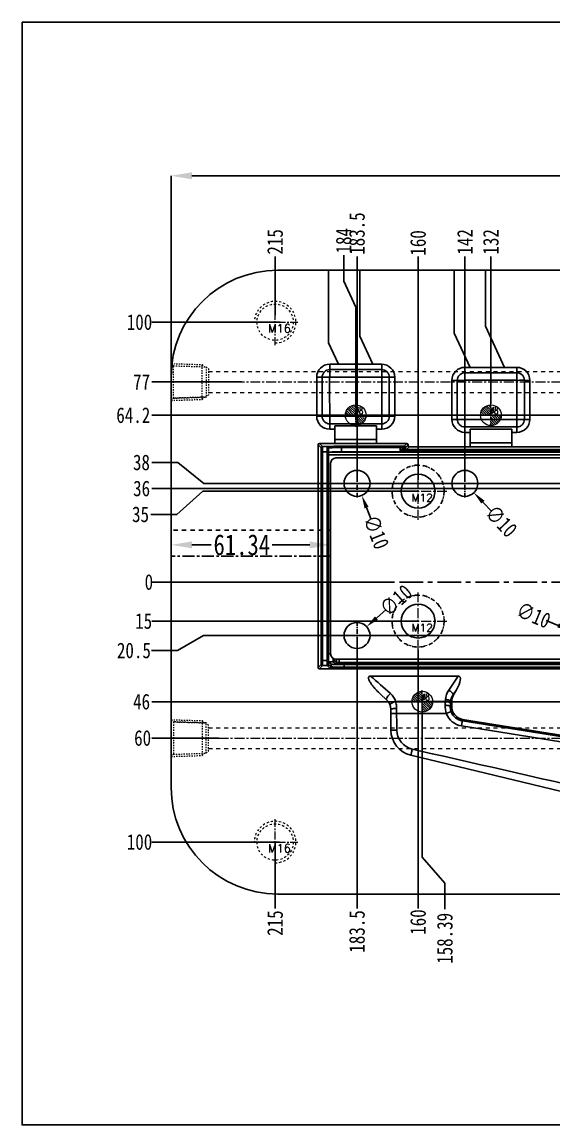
# Model space of a CAD drawing. Header units: millimetres. Extents: x 1803 to 4269, y -6912 to 1836.
# Drawn here: x 2506.8 to 2711.4, y -2415.5 to -1991.2 of the extents above; entities that cross this region are included whole.
import ezdxf
from ezdxf.enums import TextEntityAlignment as Align

# ---------------------------------------------------------------- set-up
doc = ezdxf.new("R2010")
doc.units = ezdxf.units.MM
doc.header["$LTSCALE"] = 16.335
doc.header["$PDMODE"] = 3
doc.header["$PDSIZE"] = 0.3125
doc.linetypes.add('CENTER', pattern=[0.6, 0.375, -0.075, 0.075, -0.075])
doc.linetypes.add('HIDDEN', pattern=[0.2, 0.1, -0.1])
doc.layers.get('0').update_dxf_attribs({"linetype": 'CONTINUOUS'})
doc.layers.get('Defpoints').update_dxf_attribs({"linetype": 'CONTINUOUS'})
doc.layers.add('CENTER', color=1, linetype='CENTER')
doc.layers.add('DEFAULT_2', color=8, linetype='HIDDEN')
for name, color, linetype, lineweight in [('cool', 153, 'HIDDEN', 9), ('epin', 13, 'CONTINUOUS', 9), ('screw', 33, 'CONTINUOUS', 13)]:
    doc.layers.add(name, color=color, linetype=linetype, lineweight=lineweight)
doc.styles.get("Standard").update_dxf_attribs({"font": 'txt', "width": 0.8})
doc.styles.add('TXT', font='txt.shx', dxfattribs={"bigfont": 'gbcbig.shx'})
doc.styles.add('TXT05', font='txt.shx', dxfattribs={"width": 0.5, "bigfont": 'gbcbig.shx'})
doc.dimstyles.new('11', dxfattribs={"dimtxt": 8, "dimasz": 8, "dimexe": 0, "dimexo": 0, "dimgap": 0, "dimtad": 0, "dimdsep": 46, "dimtxsty": 'Standard', "dimcen": 0, "dimclrd": 4, "dimclre": 4, "dimclrt": 6, "dimazin": 0, "dimtp": 0.01, "dimtm": 0.01, "dimtfac": 1, "dimtofl": 0, "dimtmove": 0, "dimatfit": 3, "dimfxl": 0, "dimtolj": 1, "dimarcsym": 0})

# ---------------------------------------------------------------- blocks, each defined once
blk = doc.blocks.new('*D209')
at = {"color": 4, "lineweight": -2}
for p, q in [((2564.12, -2176.91), (2564.12, -2192.35)), ((2625.46, -2186.69), (2625.46, -2192.35)), ((2572.12, -2192.35), (2579.57, -2192.35)), ((2617.46, -2192.35), (2603.04, -2192.35))]:
    blk.add_line(p, q, dxfattribs=at)
at = {"color": 4}
for points in [[(2572.12, -2191.02), (2572.12, -2193.69), (2564.12, -2192.35)], [(2617.46, -2191.02), (2617.46, -2193.69), (2625.46, -2192.35)]]:
    blk.add_solid(points, dxfattribs=at)
at = {"layer": 'Defpoints', "color": 0}
for p in [(2564.12, -2176.91), (2625.46, -2186.69), (2564.12, -2192.35)]:
    blk.add_point(p, dxfattribs=at)
at = {"color": 6, "insert": (2591.31, -2192.35), "char_height": 8, "attachment_point": 5}
blk.add_mtext('\\A1;61.34', dxfattribs=at)
blk = doc.blocks.new('screw_m12_i')
at = {"layer": 'screw', "color": 1, "linetype": 'CENTER', "ltscale": 0.621977}
for p, q in [((0, -11), (0, 11)), ((-11, 0), (11, 0))]:
    blk.add_line(p, q, dxfattribs=at)
at = {"layer": 'screw', "color": 8, "linetype": 'HIDDEN', "ltscale": 0.621977}
blk.add_circle((0, 0), 10, dxfattribs=at)
at = {"layer": 'screw', "color": 33}
blk.add_circle((0, 0), 6.5, dxfattribs=at)
at = {"layer": 'screw', "color": 6, "style": 'TXT'}
blk.add_text('M12', height=3, dxfattribs=at).set_placement((-2.6, -4))
blk = doc.blocks.new('screw_m16_g')
at = {"layer": 'screw', "color": 1, "linetype": 'CENTER', "ltscale": 0.497582}
for p, q in [((0, -8.8), (0, 8.8)), ((-8.8, 0), (8.8, 0))]:
    blk.add_line(p, q, dxfattribs=at)
at = {"layer": 'screw', "color": 33, "linetype": 'HIDDEN', "ltscale": 0.497582}
blk.add_circle((0, 0), 7, dxfattribs=at)
at = {"layer": 'screw', "color": 92, "linetype": 'HIDDEN', "ltscale": 0.497582}
blk.add_arc((0, 0), 8, 270, 180, dxfattribs=at)
at = {"layer": 'screw', "color": 6, "style": 'TXT'}
blk.add_text('M16', height=3.2, dxfattribs=at).set_placement((-2.72, -4))
blk = doc.blocks.new('cool_jt_f12')
at = {"layer": 'cool', "ltscale": 0.3}
for p, q in [((0, 7.0785), (0.856, 6.2225)), ((0, 7.0785), (12, 6.7035)), ((0.856, 6.2225), (0.856, -6.2225)), ((13.5, 5.827375), (0.856, 6.2225)), ((0.856, 6.2225), (13.5, 5.827375)), ((12, 6.7035), (12.856, 5.8475)), ((12, 6.7035), (12, -6.7035)), ((14.327375, 5), (13.5, 5.827375)), ((13.5, -5.827375), (13.5, 5.827375)), ((14.327375, -5), (14.327375, 5)), ((0.856, -6.2225), (0, -7.0785)), ((0, -7.0785), (12, -6.7035)), ((0.856, -6.2225), (13.5, -5.827375)), ((12, -6.7035), (12.856, -5.8475)), ((13.5, -5.827375), (14.327375, -5))]:
    blk.add_line(p, q, dxfattribs=at)
blk = doc.blocks.new('1')
at = {"layer": 'cool', "ltscale": 0.932966}
for p, q in [((2578.45, -905.66), (3059.79, -905.66)), ((2578.45, -913.66), (3059.79, -913.66))]:
    blk.add_line(p, q, dxfattribs=at)
at = {"layer": 'cool', "color": 1, "linetype": 'CENTER', "ltscale": 0.621977}
blk.add_line((2564.12, -909.66), (3074.12, -909.66), dxfattribs=at)
at = {"layer": 'cool', "ltscale": 0.932966}
blk.add_blockref('cool_jt_f12', (2564.12, -909.66), dxfattribs=at)
at = {"layer": 'cool', "ltscale": 0.932966, "rotation": 180}
blk.add_blockref('cool_jt_f12', (3074.12, -909.66), dxfattribs=at)
blk = doc.blocks.new('*D214')
at = {"color": 4, "lineweight": -2}
for p, q in [((2564.12, -2139.11), (2564.12, -2050.35)), ((2572.12, -2050.35), (2796.25, -2050.35)), ((3066.12, -2050.35), (2810.12, -2050.35)), ((3074.12, -2139.11), (3074.12, -2050.35))]:
    blk.add_line(p, q, dxfattribs=at)
at = {"color": 4}
for points in [[(2572.12, -2049.02), (2572.12, -2051.69), (2564.12, -2050.35)], [(3066.12, -2049.02), (3066.12, -2051.69), (3074.12, -2050.35)]]:
    blk.add_solid(points, dxfattribs=at)
at = {"layer": 'Defpoints', "color": 0}
for p in [(3074.12, -2050.35), (2564.12, -2139.11), (3074.12, -2139.11)]:
    blk.add_point(p, dxfattribs=at)
at = {"color": 6, "insert": (2803.18, -2050.35), "char_height": 8, "attachment_point": 5}
blk.add_mtext('\\A1;510', dxfattribs=at)
blk = doc.blocks.new('epin_ejp_8')
at = {"layer": 'epin'}
h = blk.add_hatch(dxfattribs=at)
h.set_pattern_fill('_ANSI31', color=123, scale=0.2, angle=90, style=0)
h.set_pattern_definition([(135, (-2636.1445, 786.8366), (-0.4490128, -0.4490128), [])])
h.paths.add_polyline_path([(0, 4, 0.414214), (-4, 0), (0, 0)])
h.paths.add_polyline_path([(4, 0), (0, 0), (0, -4, 0.414214)])
at = {"layer": 'epin', "color": 1, "linetype": 'CENTER', "ltscale": 0.248791}
for p, q in [((0, -4.4), (0, 4.4)), ((-4.4, 0), (4.4, 0))]:
    blk.add_line(p, q, dxfattribs=at)
at = {"layer": 'epin'}
blk.add_circle((0, 0), 4, dxfattribs=at)
at = {"layer": 'epin', "color": 6, "style": 'TXT05', "width": 0.5}
blk.add_text('%%c8', height=2.8, dxfattribs=at).set_placement((1.33, 1.8), align=Align.MIDDLE)
blk = doc.blocks.new('*D224')
at = {"color": 4, "lineweight": -2}
blk.add_line((2708.35, -2221.43), (2712.96, -2223.35), dxfattribs=at)
at = {"color": 4}
blk.add_solid([(2713.28, -2222.58), (2712.64, -2224.12), (2717.58, -2225.27)], dxfattribs=at)
at = {"layer": 'Defpoints', "color": 0}
for p in [(2717.58, -2225.27), (2726.81, -2229.11)]:
    blk.add_point(p, dxfattribs=at)
at = {"color": 6, "insert": (2703.55, -2219.43), "char_height": 6, "attachment_point": 5, "rotation": 337.4277}
blk.add_mtext('\\A1;∅10', dxfattribs=at)
blk = doc.blocks.new('*D225')
at = {"color": 4, "lineweight": -2}
blk.add_line((2646.79, -2217.18), (2643.07, -2220.51), dxfattribs=at)
at = {"color": 4}
blk.add_solid([(2642.51, -2219.89), (2643.62, -2221.13), (2639.34, -2223.85)], dxfattribs=at)
at = {"layer": 'Defpoints', "color": 0}
for p in [(2639.34, -2223.85), (2631.9, -2230.52)]:
    blk.add_point(p, dxfattribs=at)
at = {"color": 6, "insert": (2650.66, -2213.71), "char_height": 6, "attachment_point": 5, "rotation": 41.8602}
blk.add_mtext('\\A1;∅10', dxfattribs=at)
blk = doc.blocks.new('*D226')
at = {"color": 4, "lineweight": -2}
blk.add_line((2641.12, -2182.64), (2639.29, -2177.99), dxfattribs=at)
at = {"color": 4}
blk.add_solid([(2640.06, -2177.68), (2638.51, -2178.3), (2637.45, -2173.34)], dxfattribs=at)
at = {"layer": 'Defpoints', "color": 0}
for p in [(2633.79, -2164.04), (2637.45, -2173.34)]:
    blk.add_point(p, dxfattribs=at)
at = {"color": 6, "insert": (2643.03, -2187.48), "char_height": 6, "attachment_point": 5, "rotation": 291.5128}
blk.add_mtext('\\A1;∅10', dxfattribs=at)
blk = doc.blocks.new('*D227')
at = {"color": 4, "lineweight": -2}
blk.add_line((2687.51, -2179.51), (2684.04, -2175.9), dxfattribs=at)
at = {"color": 4}
blk.add_solid([(2684.65, -2175.32), (2683.44, -2176.48), (2680.58, -2172.29)], dxfattribs=at)
at = {"layer": 'Defpoints', "color": 0}
for p in [(2673.66, -2165.08), (2680.58, -2172.29)]:
    blk.add_point(p, dxfattribs=at)
at = {"color": 6, "insert": (2691.11, -2183.26), "char_height": 6, "attachment_point": 5, "rotation": 313.8296}
blk.add_mtext('\\A1;∅10', dxfattribs=at)
blk = doc.blocks.new('*D268')
at = {"color": 4, "lineweight": -2}
blk.add_line((2767.3, -2252.69), (2556.76, -2252.69), dxfattribs=at)
at = {"layer": 'Defpoints', "color": 0}
for p in [(2819.12, -2206.69), (2556.76, -2252.69), (2767.3, -2252.69)]:
    blk.add_point(p, dxfattribs=at)
at = {"color": 6, "insert": (2552.76, -2252.69), "char_height": 6, "attachment_point": 5}
blk.add_mtext('\\A1;46', dxfattribs=at)
blk = doc.blocks.new('*D269')
at = {"color": 4, "lineweight": -2}
blk.add_line((2582.41, -2266.69), (2556.76, -2266.69), dxfattribs=at)
at = {"layer": 'Defpoints', "color": 0}
for p in [(2819.12, -2206.69), (2556.76, -2266.69), (2582.41, -2266.69)]:
    blk.add_point(p, dxfattribs=at)
at = {"color": 6, "insert": (2553.16, -2266.69), "char_height": 6, "attachment_point": 5}
blk.add_mtext('\\A1;60', dxfattribs=at)
blk = doc.blocks.new('*D270')
at = {"color": 4, "lineweight": -2}
blk.add_line((2605.81, -2306.69), (2556.76, -2306.69), dxfattribs=at)
at = {"layer": 'Defpoints', "color": 0}
for p in [(2819.12, -2206.69), (2556.76, -2306.69), (2605.81, -2306.69)]:
    blk.add_point(p, dxfattribs=at)
at = {"color": 6, "insert": (2551.96, -2306.69), "char_height": 6, "attachment_point": 5}
blk.add_mtext('\\A1;100', dxfattribs=at)
blk = doc.blocks.new('*D271')
at = {"color": 4, "lineweight": -2}
for p, q in [((2576.6, -2227.19), (2566.6, -2233.01)), ((2798.2, -2227.19), (2576.6, -2227.19)), ((2566.6, -2233.01), (2556.6, -2233.01))]:
    blk.add_line(p, q, dxfattribs=at)
at = {"layer": 'Defpoints', "color": 0}
for p in [(2819.12, -2206.69), (2798.2, -2227.19), (2556.6, -2233.01)]:
    blk.add_point(p, dxfattribs=at)
at = {"color": 6, "insert": (2549.8, -2233.01), "char_height": 6, "attachment_point": 5}
blk.add_mtext('\\A1;20.5', dxfattribs=at)
blk = doc.blocks.new('*D272')
at = {"color": 4, "lineweight": -2}
blk.add_line((2659.12, -2221.69), (2556.76, -2221.69), dxfattribs=at)
at = {"layer": 'Defpoints', "color": 0}
for p in [(2819.12, -2206.69), (2556.76, -2221.69), (2659.12, -2221.69)]:
    blk.add_point(p, dxfattribs=at)
at = {"color": 6, "insert": (2553.56, -2221.69), "char_height": 6, "attachment_point": 5}
blk.add_mtext('\\A1;15', dxfattribs=at)
blk = doc.blocks.new('*D273')
at = {"color": 4, "lineweight": -2}
blk.add_line((2648.55, -2206.69), (2556.76, -2206.69), dxfattribs=at)
at = {"layer": 'Defpoints', "color": 0}
for p in [(2556.76, -2206.69), (2648.55, -2206.69), (2819.12, -2206.69)]:
    blk.add_point(p, dxfattribs=at)
at = {"color": 6, "insert": (2555.56, -2206.69), "char_height": 6, "attachment_point": 5}
blk.add_mtext('\\A1;0', dxfattribs=at)
blk = doc.blocks.new('*D274')
at = {"color": 4, "lineweight": -2}
blk.add_line((2774.12, -2170.69), (2556.76, -2170.69), dxfattribs=at)
at = {"layer": 'Defpoints', "color": 0}
for p in [(2556.76, -2170.69), (2774.12, -2170.69), (2819.12, -2206.69)]:
    blk.add_point(p, dxfattribs=at)
at = {"color": 6, "insert": (2552.76, -2170.69), "char_height": 6, "attachment_point": 5}
blk.add_mtext('\\A1;36', dxfattribs=at)
blk = doc.blocks.new('*D275')
at = {"color": 4, "lineweight": -2}
for p, q in [((2576.35, -2171.69), (2566.35, -2180.64)), ((2659.12, -2171.69), (2576.35, -2171.69)), ((2566.35, -2180.64), (2556.35, -2180.64))]:
    blk.add_line(p, q, dxfattribs=at)
at = {"layer": 'Defpoints', "color": 0}
for p in [(2659.12, -2171.69), (2556.35, -2180.64), (2819.12, -2206.69)]:
    blk.add_point(p, dxfattribs=at)
at = {"color": 6, "insert": (2552.35, -2180.64), "char_height": 6, "attachment_point": 5}
blk.add_mtext('\\A1;35', dxfattribs=at)
blk = doc.blocks.new('*D276')
at = {"color": 4, "lineweight": -2}
blk.add_line((2785.12, -2142.49), (2556.76, -2142.49), dxfattribs=at)
at = {"layer": 'Defpoints', "color": 0}
for p in [(2556.76, -2142.49), (2785.12, -2142.49), (2819.12, -2206.69)]:
    blk.add_point(p, dxfattribs=at)
at = {"color": 6, "insert": (2549.56, -2142.49), "char_height": 6, "attachment_point": 5}
blk.add_mtext('\\A1;64.2', dxfattribs=at)
blk = doc.blocks.new('*D277')
at = {"color": 4, "lineweight": -2}
blk.add_line((2606, -2106.69), (2556.76, -2106.69), dxfattribs=at)
at = {"layer": 'Defpoints', "color": 0}
for p in [(2556.76, -2106.69), (2606, -2106.69), (2819.12, -2206.69)]:
    blk.add_point(p, dxfattribs=at)
at = {"color": 6, "insert": (2551.96, -2106.69), "char_height": 6, "attachment_point": 5}
blk.add_mtext('\\A1;100', dxfattribs=at)
blk = doc.blocks.new('*D278')
at = {"color": 4, "lineweight": -2}
blk.add_line((2591.16, -2129.69), (2556.76, -2129.69), dxfattribs=at)
at = {"layer": 'Defpoints', "color": 0}
for p in [(2556.76, -2129.69), (2591.16, -2129.69), (2819.12, -2206.69)]:
    blk.add_point(p, dxfattribs=at)
at = {"color": 6, "insert": (2552.76, -2129.69), "char_height": 6, "attachment_point": 5}
blk.add_mtext('\\A1;77', dxfattribs=at)
blk = doc.blocks.new('*D279')
at = {"color": 4, "lineweight": -2}
blk.add_line((2604.12, -2306.69), (2604.12, -2332.27), dxfattribs=at)
at = {"layer": 'Defpoints', "color": 0}
for p in [(2819.12, -2206.69), (2604.12, -2306.69), (2604.12, -2332.27)]:
    blk.add_point(p, dxfattribs=at)
at = {"color": 6, "insert": (2604.12, -2337.87), "char_height": 6, "attachment_point": 5, "rotation": 90}
blk.add_mtext('\\A1;215', dxfattribs=at)
blk = doc.blocks.new('*D280')
at = {"color": 4, "lineweight": -2}
blk.add_line((2635.62, -2229.18), (2635.62, -2332.27), dxfattribs=at)
at = {"layer": 'Defpoints', "color": 0}
for p in [(2819.12, -2206.69), (2635.62, -2229.18), (2635.62, -2332.27)]:
    blk.add_point(p, dxfattribs=at)
at = {"color": 6, "insert": (2635.62, -2341.07), "char_height": 6, "attachment_point": 5, "rotation": 90}
blk.add_mtext('\\A1;183.5', dxfattribs=at)
blk = doc.blocks.new('*D281')
at = {"color": 4, "lineweight": -2}
blk.add_line((2659.12, -2232.69), (2659.12, -2332.27), dxfattribs=at)
at = {"layer": 'Defpoints', "color": 0}
for p in [(2819.12, -2206.69), (2659.12, -2232.69), (2659.12, -2332.27)]:
    blk.add_point(p, dxfattribs=at)
at = {"color": 6, "insert": (2659.12, -2337.47), "char_height": 6, "attachment_point": 5, "rotation": 90}
blk.add_mtext('\\A1;160', dxfattribs=at)
blk = doc.blocks.new('*D282')
at = {"color": 4, "lineweight": -2}
for p, q in [((2660.73, -2254.64), (2660.73, -2312.53)), ((2660.73, -2312.53), (2669.42, -2322.53)), ((2669.42, -2322.53), (2669.42, -2332.53))]:
    blk.add_line(p, q, dxfattribs=at)
at = {"layer": 'Defpoints', "color": 0}
for p in [(2819.12, -2206.69), (2660.73, -2254.64), (2669.42, -2332.53)]:
    blk.add_point(p, dxfattribs=at)
at = {"color": 6, "insert": (2669.42, -2343.73), "char_height": 6, "attachment_point": 5, "rotation": 90}
blk.add_mtext('\\A1;158.39', dxfattribs=at)
blk = doc.blocks.new('*D287')
at = {"color": 4, "lineweight": -2}
blk.add_line((2604.12, -2104.04), (2604.12, -2081.38), dxfattribs=at)
at = {"layer": 'Defpoints', "color": 0}
for p in [(2604.12, -2081.38), (2604.12, -2104.04), (2819.12, -2206.69)]:
    blk.add_point(p, dxfattribs=at)
at = {"color": 6, "insert": (2604.12, -2075.78), "char_height": 6, "attachment_point": 5, "rotation": 90}
blk.add_mtext('\\A1;215', dxfattribs=at)
blk = doc.blocks.new('*D288')
at = {"color": 4, "lineweight": -2}
blk.add_line((2635.62, -2166.53), (2635.62, -2081.38), dxfattribs=at)
at = {"layer": 'Defpoints', "color": 0}
for p in [(2635.62, -2081.38), (2635.62, -2166.53), (2819.12, -2206.69)]:
    blk.add_point(p, dxfattribs=at)
at = {"color": 6, "insert": (2635.62, -2072.58), "char_height": 6, "attachment_point": 5, "rotation": 90}
blk.add_mtext('\\A1;183.5', dxfattribs=at)
blk = doc.blocks.new('*D289')
at = {"color": 4, "lineweight": -2}
blk.add_line((2659.12, -2167.39), (2659.12, -2081.38), dxfattribs=at)
at = {"layer": 'Defpoints', "color": 0}
for p in [(2659.12, -2081.38), (2659.12, -2167.39), (2819.12, -2206.69)]:
    blk.add_point(p, dxfattribs=at)
at = {"color": 6, "insert": (2659.12, -2076.18), "char_height": 6, "attachment_point": 5, "rotation": 90}
blk.add_mtext('\\A1;160', dxfattribs=at)
blk = doc.blocks.new('*D290')
at = {"color": 4, "lineweight": -2}
blk.add_line((2677.12, -2167.15), (2677.12, -2081.38), dxfattribs=at)
at = {"layer": 'Defpoints', "color": 0}
for p in [(2677.12, -2081.38), (2677.12, -2167.15), (2819.12, -2206.69)]:
    blk.add_point(p, dxfattribs=at)
at = {"color": 6, "insert": (2677.12, -2075.78), "char_height": 6, "attachment_point": 5, "rotation": 90}
blk.add_mtext('\\A1;142', dxfattribs=at)
blk = doc.blocks.new('*D291')
at = {"color": 4, "lineweight": -2}
blk.add_line((2687.12, -2138.09), (2687.12, -2081.38), dxfattribs=at)
at = {"layer": 'Defpoints', "color": 0}
for p in [(2687.12, -2081.38), (2687.12, -2138.09), (2819.12, -2206.69)]:
    blk.add_point(p, dxfattribs=at)
at = {"color": 6, "insert": (2687.12, -2075.78), "char_height": 6, "attachment_point": 5, "rotation": 90}
blk.add_mtext('\\A1;132', dxfattribs=at)
blk = doc.blocks.new('*D296')
at = {"color": 4, "lineweight": -2}
for p, q in [((2566.7, -2160.66), (2556.7, -2160.66)), ((2576.7, -2168.69), (2566.7, -2160.66)), ((2721.23, -2168.69), (2576.7, -2168.69))]:
    blk.add_line(p, q, dxfattribs=at)
at = {"layer": 'Defpoints', "color": 0}
for p in [(2556.7, -2160.66), (2721.23, -2168.69), (2819.12, -2206.69)]:
    blk.add_point(p, dxfattribs=at)
at = {"color": 6, "insert": (2552.7, -2160.66), "char_height": 6, "attachment_point": 5}
blk.add_mtext('\\A1;38', dxfattribs=at)
blk = doc.blocks.new('*D297')
at = {"color": 4, "lineweight": -2}
for p, q in [((2630.52, -2090.94), (2630.52, -2080.94)), ((2635.12, -2100.94), (2630.52, -2090.94)), ((2635.12, -2138.09), (2635.12, -2100.94))]:
    blk.add_line(p, q, dxfattribs=at)
at = {"layer": 'Defpoints', "color": 0}
for p in [(2630.52, -2080.94), (2635.12, -2138.09), (2819.12, -2206.69)]:
    blk.add_point(p, dxfattribs=at)
at = {"color": 6, "insert": (2630.52, -2075.34), "char_height": 6, "attachment_point": 5, "rotation": 90}
blk.add_mtext('\\A1;184', dxfattribs=at)

msp = doc.modelspace()

# ---------------------------------------------------------------- linework, layer by layer
at = {"color": 7, "linetype": 'Continuous'}
for p, q in [((2605.12, -2086.687), (3033.12, -2086.687)), ((2624.67, -2086.687), (2624.67, -2114.612)), ((2636.67, -2086.687), (2636.67, -2112)), ((2673.05, -2086.687), (2673.05, -2110.849)), ((2685.05, -2086.687), (2685.05, -2108.237)), ((2692.297, -2124.095), (2685.05, -2108.237)), ((2641.649, -2122.895), (2636.67, -2112)), ((2673.05, -2110.849), (2679.089, -2124.065)), ((2624.67, -2114.612), (2628.441, -2122.865)), ((2625.12, -2122.865), (2625.12, -2124.948)), ((2645.12, -2122.865), (2625.12, -2122.865)), ((2625.12, -2124.948), (2645.12, -2124.948)), ((2645.12, -2122.865), (2645.138, -2142.883)), ((2677.12, -2124.065), (2677.12, -2126.148)), ((2697.12, -2124.065), (2677.12, -2124.065)), ((2697.12, -2124.065), (2697.138, -2144.083)), ((2564.12, -2127.687), (2564.12, -2285.687)), ((2620.12, -2142.865), (2620.12, -2127.865)), ((2620.12, -2127.865), (2622.203, -2127.865)), ((2622.203, -2142.865), (2622.203, -2127.865)), ((2625.12, -2147.865), (2625.101, -2127.846)), ((2625.101, -2127.846), (2645.138, -2127.846)), ((2648.036, -2127.865), (2648.036, -2142.865)), ((2650.12, -2127.865), (2648.036, -2127.865)), ((2650.12, -2127.865), (2650.12, -2142.865)), ((2672.12, -2144.065), (2672.12, -2129.065)), ((2672.12, -2129.065), (2674.203, -2129.065)), ((2674.203, -2144.065), (2674.203, -2129.065)), ((2677.12, -2149.065), (2677.101, -2129.046)), ((2677.101, -2129.046), (2697.138, -2129.046)), ((2677.12, -2126.148), (2697.12, -2126.148)), ((2700.036, -2129.065), (2700.036, -2144.065)), ((2702.12, -2129.065), (2700.036, -2129.065)), ((2702.12, -2129.065), (2702.12, -2144.065)), ((2620.12, -2142.865), (2622.203, -2142.865)), ((2650.12, -2142.865), (2625.101, -2142.883)), ((2645.12, -2145.781), (2625.12, -2145.781)), ((2627.12, -2153.365), (2627.12, -2146.59)), ((2627.12, -2146.59), (2643.12, -2146.59)), ((2643.12, -2153.365), (2643.12, -2146.59)), ((2645.12, -2147.865), (2645.12, -2145.781)), ((2672.12, -2144.065), (2674.203, -2144.065)), ((2702.12, -2144.065), (2677.101, -2144.083)), ((2697.12, -2146.981), (2677.12, -2146.981)), ((2697.12, -2149.065), (2697.12, -2146.981)), ((2627.12, -2147.865), (2625.12, -2147.865)), ((2645.12, -2147.865), (2643.12, -2147.865)), ((2679.12, -2149.065), (2677.12, -2149.065)), ((2679.12, -2154.584), (2679.12, -2147.79)), ((2679.12, -2147.79), (2695.12, -2147.79)), ((2695.12, -2154.584), (2695.12, -2147.79)), ((2697.12, -2149.065), (2695.12, -2149.065)), ((2620.642, -2239.506), (2620.642, -2153.867)), ((2621.827, -2155.052), (2620.642, -2153.867)), ((2621.145, -2153.365), (2622.329, -2154.549)), ((2654.738, -2153.365), (2621.145, -2153.365)), ((2624.157, -2154.549), (2622.329, -2154.549)), ((2624.185, -2154.521), (2624.157, -2154.549)), ((2624.687, -2155.023), (2624.687, -2156.68)), ((2627.12, -2151.865), (2643.12, -2151.865)), ((2652.195, -2154.426), (2629.711, -2154.426)), ((2629.712, -2156.594), (2629.712, -2154.426)), ((2629.712, -2154.928), (2652.195, -2154.928)), ((2652.195, -2154.426), (2652.195, -2156.148)), ((2653.702, -2154.4), (2654.738, -2153.365)), ((2655.24, -2153.867), (2654.205, -2154.903)), ((2654.205, -2155.117), (2655.24, -2154.081)), ((2654.205, -2155.117), (2654.205, -2154.903)), ((2655.743, -2154.584), (2654.707, -2155.619)), ((2655.24, -2154.081), (2655.24, -2153.867)), ((2655.743, -2154.584), (2722.147, -2154.584)), ((2679.12, -2153.065), (2695.12, -2153.065)), ((2621.853, -2156.559), (2621.853, -2236.814)), ((2621.853, -2156.559), (2624.633, -2156.559)), ((2622.355, -2236.814), (2622.355, -2156.559)), ((2624.131, -2156.559), (2624.131, -2236.814)), ((2624.642, -2157.713), (2624.642, -2234.337)), ((2624.642, -2157.713), (2884.435, -2157.713)), ((2884.403, -2156.708), (2624.673, -2156.708)), ((2627.464, -2158.923), (2881.11, -2158.923)), ((2879.365, -2156.594), (2629.711, -2156.594)), ((2652.195, -2156.148), (2725.695, -2156.148)), ((2723.698, -2155.645), (2654.192, -2155.645)), ((2625.464, -2234.337), (2625.464, -2160.923)), ((2625.464, -2234.337), (2624.642, -2234.337)), ((2620.642, -2239.506), (2621.827, -2238.322)), ((2622.329, -2238.824), (2621.145, -2240.009)), ((3014.582, -2240.009), (2621.145, -2240.009)), ((2624.633, -2236.814), (2621.853, -2236.814)), ((2622.329, -2238.824), (2624.157, -2238.824)), ((2625.115, -2239.782), (2624.157, -2238.824)), ((2624.659, -2238.322), (2625.617, -2239.28)), ((2625.617, -2238.275), (2624.694, -2237.351)), ((2624.694, -2237.351), (2626.507, -2237.351)), ((2625.617, -2238.275), (2625.617, -2239.28)), ((2626.475, -2236.353), (2626.474, -2236.287)), ((2627.289, -2238.133), (2626.507, -2237.351)), ((2627.01, -2236.849), (2627.642, -2237.481)), ((2881.11, -2236.326), (2627.464, -2236.326)), ((2627.791, -2236.326), (2627.791, -2237.631)), ((2628.796, -2238.159), (2628.796, -2236.326)), ((2764.725, -2237.656), (2628.796, -2237.656)), ((2628.796, -2238.159), (2764.725, -2238.159)), ((2630.641, -2239.877), (2630.641, -2238.361)), ((2878.435, -2238.361), (2630.641, -2238.361)), ((2878.435, -2239.375), (2630.641, -2239.375)), ((2630.641, -2239.877), (2878.436, -2239.877)), ((2640.838, -2242.809), (2674.558, -2242.809)), ((2670.911, -2248.249), (2674.558, -2242.809)), ((2672.611, -2250.014), (2673.846, -2248.17)), ((2672.727, -2250.082), (2673.846, -2248.17)), ((2644.711, -2249.846), (2647.004, -2251.93)), ((2669.618, -2252.593), (2650.464, -2252.593)), ((2669.618, -2252.593), (2669.674, -2251.838)), ((2671.588, -2253.363), (2671.644, -2252.607)), ((2672.043, -2252.607), (2671.644, -2252.607)), ((2672.043, -2254.557), (2672.043, -2252.607)), ((2672.727, -2250.082), (2672.611, -2250.014)), ((2648.642, -2255.631), (2648.642, -2263.585)), ((2669.963, -2257.209), (2650.854, -2257.209)), ((2671.808, -2256.518), (2669.963, -2257.209)), ((2672.043, -2254.557), (2671.516, -2254.557)), ((2676.251, -2259.494), (2675.846, -2262.021)), ((2756.43, -2272.949), (2676.158, -2260.076)), ((2756.523, -2272.366), (2676.251, -2259.494)), ((2756.118, -2274.893), (2675.846, -2262.021)), ((2656.308, -2273.309), (2778.789, -2302.716)), ((2605.12, -2326.687), (2780.885, -2326.687))]:
    msp.add_line(p, q, dxfattribs=at)
at = {"color": 1, "linetype": 'CENTER', "ltscale": 0.310989}
for p, q in [((2635.62, -2174.187), (2635.62, -2163.187)), ((2677.12, -2174.187), (2677.12, -2163.187)), ((2630.12, -2168.687), (2641.12, -2168.687)), ((2671.62, -2168.687), (2682.62, -2168.687)), ((2635.62, -2232.687), (2635.62, -2221.687)), ((2630.12, -2227.187), (2641.12, -2227.187))]:
    msp.add_line(p, q, dxfattribs=at)
msp.add_lwpolyline([(2506.779, -1991.213), (3353.927, -1991.213), (3353.927, -2415.524), (2506.779, -2415.524)], close=True)
for centre in [(2635.62, -2168.687), (2677.12, -2168.687), (2635.62, -2227.187)]:
    msp.add_circle(centre, 5)
at = {"color": 7, "linetype": 'Continuous'}
for centre in [(2659.12, -2171.687), (2659.12, -2221.687)]:
    msp.add_circle(centre, 6.5, dxfattribs=at)
for centre, radius, start, end in [((2605.12, -2127.687), 41, 90, 180), ((2625.12, -2127.865), 5, 90, 180), ((2645.12, -2127.865), 5, 0, 90), ((2677.12, -2129.065), 5, 90, 180), ((2697.12, -2129.065), 5, 0, 90), ((2625.12, -2142.865), 5, 180, 270), ((2645.12, -2142.865), 5, 270, 0), ((2677.12, -2144.065), 5, 180, 270), ((2697.12, -2144.065), 5, 270, 0), ((2622.329, -2155.052), 0.502, 90.00092, 179.99908), ((2624.157, -2155.052), 0.502, 0.00092, 89.99908), ((2629.708, -2462.017), 307.591, 89.99932, 90.31401), ((2653.702, -2154.903), 0.502, 0.00092, 89.99908), ((2654.707, -2155.117), 0.503, 180.02106, 269.97894), ((2627.464, -2160.923), 2, 90, 180), ((2788.542, -2234.349), 163.9, 179.99562, 180.31875), ((2627.464, -2234.326), 2, 180.30469, 270), ((2729.117, -2235.024), 102.651, 180.57969, 180.70476), ((2622.329, -2238.322), 0.502, 180.00092, 269.99908), ((2625.115, -2239.28), 0.503, 270.02106, 359.97894), ((2627.289, -2237.63), 0.503, 270.02105, 359.97894), ((2628.791, -2202.166), 35.49, 269.39409, 270.00771), ((2677.075, -2252.381), 7.421, 146.16801, 175.80505), ((2643.642, -2255.631), 5, 0, 47.74601), ((2643.681, -2254.854), 7.149, 18.43009, 48.22722), ((2739.434, -2256.844), 69.945, 176.516, 177.69137), ((2677.064, -2253.151), 5.448, 144.83695, 174.27528), ((2677.043, -2252.607), 5, 149.66115, 180), ((2678.942, -2254.413), 9.403, 177.64395, 197.29659), ((2677.043, -2254.557), 7.56, 200.53631, 260.88987), ((2720.109, -2256.908), 48.65, 175.82122, 177.23023), ((2677.043, -2254.557), 5.59, 200.53631, 260.88987), ((2677.043, -2254.557), 5, 180, 260.88987), ((2658.642, -2263.585), 10, 180, 256.4992), ((2658.567, -2263.503), 7.645, 180.61228, 257.19232), ((-4163.95, -32351.545), 30844.21, 76.9901292, 77.2241277), ((2605.12, -2285.687), 41, 180, 270)]:
    msp.add_arc(centre, radius, start, end, dxfattribs=at)
for centre, major_axis, ratio, start_param, end_param in [((2621.145, -2153.867), (0.355, -0.355), 0.9996955, 2.3563468, 3.9268385), ((2654.738, -2153.867), (0.355, 0.355), 0.9996955, -0.7852459, 0.7852459), ((2655.743, -2154.081), (0.355, 0.355), 0.9996955, -3.9268385, -2.3563468), ((2621.145, -2239.506), (-0.355, -0.355), 0.9996955, -0.7852459, 0.7852459), ((2671.588, -2248.009), (3.405, 5.079), 0.3270581, -1.3859923, 0.2158411)]:
    msp.add_ellipse(centre, major_axis=major_axis, ratio=ratio, start_param=start_param, end_param=end_param, dxfattribs=at)
for points, knots in [([(2622.203, -2127.865), (2622.204, -2127.485), (2622.355, -2126.719), (2623.004, -2125.749), (2623.974, -2125.102), (2624.74, -2124.947), (2625.12, -2124.948)], [0, 0, 0, 0, 0.2499973, 0.4999993, 0.7500013, 1, 1, 1, 1]), ([(2625.12, -2127.846), (2625.12, -2127.525), (2625.093, -2126.916), (2625.109, -2126.085), (2625.09, -2125.44), (2625.119, -2125.083), (2625.12, -2124.948)], [0, 0, 0, 0, 0.3327395, 0.6301767, 0.8607209, 1, 1, 1, 1]), ([(2645.12, -2124.948), (2645.499, -2124.949), (2646.265, -2125.1), (2647.235, -2125.75), (2647.882, -2126.719), (2648.037, -2127.485), (2648.036, -2127.865)], [0, 0, 0, 0, 0.2499973, 0.4999993, 0.7500013, 1, 1, 1, 1]), ([(2625.101, -2127.865), (2624.78, -2127.865), (2624.171, -2127.877), (2623.339, -2127.869), (2622.695, -2127.879), (2622.338, -2127.865), (2622.203, -2127.865)], [0, 0, 0, 0, 0.3327772, 0.6302347, 0.8607926, 1, 1, 1, 1]), ([(2645.138, -2127.865), (2645.46, -2127.865), (2646.068, -2127.838), (2646.9, -2127.854), (2647.545, -2127.835), (2647.901, -2127.864), (2648.036, -2127.865)], [0, 0, 0, 0, 0.3327395, 0.6301767, 0.8607209, 1, 1, 1, 1]), ([(2674.203, -2129.065), (2674.204, -2128.685), (2674.355, -2127.919), (2675.004, -2126.949), (2675.974, -2126.302), (2676.74, -2126.147), (2677.12, -2126.148)], [0, 0, 0, 0, 0.2499973, 0.4999993, 0.7500013, 1, 1, 1, 1]), ([(2677.101, -2129.065), (2676.78, -2129.065), (2676.171, -2129.077), (2675.339, -2129.069), (2674.695, -2129.079), (2674.338, -2129.065), (2674.203, -2129.065)], [0, 0, 0, 0, 0.3327772, 0.6302347, 0.8607926, 1, 1, 1, 1]), ([(2677.12, -2129.046), (2677.12, -2128.725), (2677.093, -2128.116), (2677.109, -2127.285), (2677.09, -2126.64), (2677.119, -2126.283), (2677.12, -2126.148)], [0, 0, 0, 0, 0.3327395, 0.6301767, 0.8607209, 1, 1, 1, 1]), ([(2697.12, -2126.148), (2697.499, -2126.149), (2698.265, -2126.3), (2699.235, -2126.95), (2699.882, -2127.919), (2700.037, -2128.685), (2700.036, -2129.065)], [0, 0, 0, 0, 0.2499973, 0.4999993, 0.7500013, 1, 1, 1, 1]), ([(2697.138, -2129.065), (2697.46, -2129.065), (2698.068, -2129.038), (2698.9, -2129.054), (2699.545, -2129.035), (2699.901, -2129.064), (2700.036, -2129.065)], [0, 0, 0, 0, 0.3327395, 0.6301767, 0.8607209, 1, 1, 1, 1]), ([(2625.12, -2145.781), (2624.74, -2145.78), (2623.974, -2145.629), (2623.004, -2144.98), (2622.357, -2144.01), (2622.202, -2143.244), (2622.203, -2142.865)], [0, 0, 0, 0, 0.2499973, 0.4999993, 0.7500013, 1, 1, 1, 1]), ([(2625.101, -2142.865), (2624.78, -2142.865), (2624.171, -2142.891), (2623.339, -2142.875), (2622.694, -2142.894), (2622.338, -2142.865), (2622.203, -2142.865)], [0, 0, 0, 0, 0.3327395, 0.6301767, 0.8607209, 1, 1, 1, 1]), ([(2648.036, -2142.865), (2648.035, -2143.244), (2647.884, -2144.01), (2647.235, -2144.98), (2646.265, -2145.627), (2645.499, -2145.782), (2645.12, -2145.781)], [0, 0, 0, 0, 0.2499973, 0.4999993, 0.7500013, 1, 1, 1, 1]), ([(2645.12, -2142.883), (2645.12, -2143.205), (2645.146, -2143.813), (2645.13, -2144.645), (2645.149, -2145.29), (2645.12, -2145.646), (2645.12, -2145.781)], [0, 0, 0, 0, 0.3327395, 0.6301767, 0.8607209, 1, 1, 1, 1]), ([(2677.12, -2146.981), (2676.74, -2146.98), (2675.974, -2146.829), (2675.004, -2146.18), (2674.357, -2145.21), (2674.202, -2144.444), (2674.203, -2144.065)], [0, 0, 0, 0, 0.2499973, 0.4999993, 0.7500013, 1, 1, 1, 1]), ([(2677.101, -2144.065), (2676.78, -2144.065), (2676.171, -2144.091), (2675.339, -2144.075), (2674.694, -2144.094), (2674.338, -2144.065), (2674.203, -2144.065)], [0, 0, 0, 0, 0.3327395, 0.6301767, 0.8607209, 1, 1, 1, 1]), ([(2700.036, -2144.065), (2700.035, -2144.444), (2699.884, -2145.21), (2699.235, -2146.18), (2698.265, -2146.827), (2697.499, -2146.982), (2697.12, -2146.981)], [0, 0, 0, 0, 0.2499973, 0.4999993, 0.7500013, 1, 1, 1, 1]), ([(2697.12, -2144.083), (2697.12, -2144.405), (2697.146, -2145.013), (2697.13, -2145.845), (2697.149, -2146.49), (2697.12, -2146.846), (2697.12, -2146.981)], [0, 0, 0, 0, 0.3327395, 0.6301767, 0.8607209, 1, 1, 1, 1]), ([(2621.853, -2156.559), (2621.853, -2156.369), (2621.852, -2156.092), (2621.848, -2155.74), (2621.846, -2155.515), (2621.84, -2155.331), (2621.841, -2155.189), (2621.828, -2155.107), (2621.835, -2155.06), (2621.827, -2155.052)], [0, 0, 0, 0, 0.3786071, 0.5500992, 0.7007696, 0.8251153, 0.9186336, 0.9775545, 1, 1, 1, 1]), ([(2622.355, -2156.559), (2622.355, -2156.305), (2622.354, -2155.937), (2622.351, -2155.467), (2622.349, -2155.167), (2622.342, -2154.922), (2622.345, -2154.733), (2622.329, -2154.622), (2622.338, -2154.561), (2622.329, -2154.549)], [0, 0, 0, 0, 0.3786277, 0.5501536, 0.7008715, 0.8252419, 0.9187652, 0.9776596, 1, 1, 1, 1]), ([(2624.157, -2154.549), (2624.148, -2154.561), (2624.157, -2154.622), (2624.141, -2154.733), (2624.143, -2154.922), (2624.137, -2155.167), (2624.135, -2155.467), (2624.131, -2155.937), (2624.131, -2156.305), (2624.131, -2156.559)], [0, 0, 0, 0, 0.0223404, 0.0812348, 0.1747581, 0.2991285, 0.4498464, 0.6213723, 1, 1, 1, 1]), ([(2625.274, -2154.465), (2625.122, -2154.469), (2624.857, -2154.476), (2624.551, -2154.487), (2624.368, -2154.498), (2624.276, -2154.503), (2624.222, -2154.513), (2624.191, -2154.515), (2624.185, -2154.521)], [0, 0, 0, 0, 0.418254, 0.7287817, 0.8410461, 0.923829, 0.9768076, 1, 1, 1, 1]), ([(2624.959, -2154.994), (2624.922, -2154.996), (2624.857, -2155), (2624.772, -2155.006), (2624.722, -2155.015), (2624.693, -2155.017), (2624.687, -2155.023)], [0, 0, 0, 0, 0.4108321, 0.7162951, 0.9132444, 1, 1, 1, 1]), ([(2629.712, -2154.928), (2628.736, -2154.928), (2627.152, -2154.942), (2625.567, -2154.96), (2624.959, -2154.994)], [0, 0, 0, 0, 0.6155673, 1, 1, 1, 1]), ([(2628.022, -2154.431), (2627.757, -2154.432), (2626.841, -2154.439), (2625.925, -2154.45), (2625.274, -2154.465)], [0, 0, 0, 0, 0.2889796, 1, 1, 1, 1]), ([(2652.195, -2154.426), (2652.386, -2154.426), (2652.662, -2154.425), (2653.014, -2154.422), (2653.239, -2154.42), (2653.423, -2154.414), (2653.565, -2154.415), (2653.647, -2154.401), (2653.694, -2154.408), (2653.702, -2154.4)], [0, 0, 0, 0, 0.3786071, 0.5500992, 0.7007696, 0.8251153, 0.9186336, 0.9775545, 1, 1, 1, 1]), ([(2654.205, -2154.903), (2654.193, -2154.912), (2654.132, -2154.902), (2654.021, -2154.918), (2653.832, -2154.916), (2653.587, -2154.922), (2653.287, -2154.924), (2652.818, -2154.928), (2652.449, -2154.928), (2652.195, -2154.928)], [0, 0, 0, 0, 0.0223404, 0.0812347, 0.1747581, 0.2991284, 0.4498462, 0.6213722, 1, 1, 1, 1]), ([(2652.195, -2156.148), (2652.334, -2156.038), (2652.607, -2155.822), (2653.014, -2155.516), (2653.393, -2155.269), (2653.665, -2155.146), (2653.793, -2155.143)], [0, 0, 0, 0, 0.2792467, 0.5499925, 0.7989034, 1, 1, 1, 1]), ([(2653.793, -2155.143), (2653.85, -2155.141), (2653.949, -2155.137), (2654.08, -2155.135), (2654.153, -2155.121), (2654.198, -2155.125), (2654.205, -2155.117)], [0, 0, 0, 0, 0.4167945, 0.726389, 0.9226106, 1, 1, 1, 1]), ([(2653.793, -2155.143), (2653.794, -2155.267), (2653.858, -2155.507), (2654.086, -2155.644), (2654.192, -2155.645)], [0, 0, 0, 0, 0.5390967, 1, 1, 1, 1]), ([(2624.641, -2155.502), (2624.639, -2155.578), (2624.635, -2155.93), (2624.633, -2156.282), (2624.633, -2156.559)], [0, 0, 0, 0, 0.2150131, 1, 1, 1, 1]), ([(2624.642, -2157.713), (2624.642, -2157.586), (2624.642, -2157.402), (2624.645, -2157.167), (2624.646, -2157.017), (2624.65, -2156.894), (2624.65, -2156.8), (2624.659, -2156.745), (2624.654, -2156.713), (2624.659, -2156.708)], [0, 0, 0, 0, 0.3786019, 0.5500926, 0.7007635, 0.8251117, 0.9186305, 0.9775483, 1, 1, 1, 1]), ([(2629.711, -2156.594), (2629.385, -2156.594), (2628.744, -2156.595), (2627.814, -2156.6), (2626.957, -2156.607), (2626.206, -2156.618), (2625.659, -2156.629), (2625.296, -2156.639), (2625.085, -2156.647), (2624.919, -2156.655), (2624.795, -2156.661), (2624.722, -2156.673), (2624.681, -2156.674), (2624.673, -2156.681)], [0, 0, 0, 0, 0.194208, 0.3813034, 0.5535313, 0.7045451, 0.8285091, 0.878766, 0.9206753, 0.9538928, 0.9781946, 0.9935444, 1, 1, 1, 1]), ([(2654.192, -2155.645), (2654.041, -2155.647), (2653.718, -2155.699), (2653.054, -2155.876), (2652.542, -2156.038), (2652.195, -2156.148)], [0, 0, 0, 0, 0.2197122, 0.4712908, 1, 1, 1, 1]), ([(2654.192, -2155.645), (2654.264, -2155.644), (2654.388, -2155.639), (2654.551, -2155.638), (2654.644, -2155.623), (2654.698, -2155.629), (2654.707, -2155.619)], [0, 0, 0, 0, 0.4181434, 0.7289305, 0.9242432, 1, 1, 1, 1]), ([(2624.694, -2237.351), (2624.683, -2237.34), (2624.69, -2237.279), (2624.672, -2237.171), (2624.671, -2236.984), (2624.662, -2236.739), (2624.657, -2236.434), (2624.649, -2235.935), (2624.646, -2235.539), (2624.645, -2235.261)], [0, 0, 0, 0, 0.0215901, 0.0770311, 0.1652954, 0.284178, 0.4309546, 0.601943, 1, 1, 1, 1]), ([(2621.827, -2238.322), (2621.835, -2238.314), (2621.828, -2238.266), (2621.841, -2238.184), (2621.84, -2238.042), (2621.846, -2237.858), (2621.848, -2237.633), (2621.852, -2237.281), (2621.853, -2237.005), (2621.853, -2236.814)], [0, 0, 0, 0, 0.0224455, 0.0813663, 0.1748846, 0.2992303, 0.4499007, 0.6213928, 1, 1, 1, 1]), ([(2622.329, -2238.824), (2622.338, -2238.812), (2622.329, -2238.752), (2622.345, -2238.64), (2622.342, -2238.452), (2622.349, -2238.206), (2622.351, -2237.906), (2622.354, -2237.437), (2622.355, -2237.068), (2622.355, -2236.814)], [0, 0, 0, 0, 0.0223404, 0.0812348, 0.1747581, 0.2991285, 0.4498464, 0.6213723, 1, 1, 1, 1]), ([(2624.131, -2236.814), (2624.131, -2237.068), (2624.131, -2237.437), (2624.135, -2237.906), (2624.137, -2238.206), (2624.143, -2238.452), (2624.141, -2238.64), (2624.157, -2238.752), (2624.148, -2238.812), (2624.157, -2238.824)], [0, 0, 0, 0, 0.3786277, 0.5501536, 0.7008715, 0.8252419, 0.9187652, 0.9776596, 1, 1, 1, 1]), ([(2624.402, -2238.76), (2624.479, -2238.717), (2624.611, -2238.588), (2624.659, -2238.409), (2624.659, -2238.322)], [0, 0, 0, 0, 0.4998407, 1, 1, 1, 1]), ([(2624.633, -2236.814), (2624.633, -2237.005), (2624.634, -2237.281), (2624.637, -2237.633), (2624.64, -2237.858), (2624.645, -2238.042), (2624.644, -2238.184), (2624.658, -2238.266), (2624.651, -2238.314), (2624.659, -2238.322)], [0, 0, 0, 0, 0.3786072, 0.5500993, 0.7007697, 0.8251154, 0.9186337, 0.9775545, 1, 1, 1, 1]), ([(2625.115, -2239.782), (2625.121, -2239.788), (2625.151, -2239.79), (2625.206, -2239.8), (2625.297, -2239.805), (2625.48, -2239.816), (2625.787, -2239.827), (2626.052, -2239.835), (2626.204, -2239.838)], [0, 0, 0, 0, 0.0231928, 0.0761727, 0.158957, 0.2712225, 0.5817498, 1, 1, 1, 1]), ([(2625.617, -2238.275), (2625.625, -2238.282), (2625.667, -2238.283), (2625.742, -2238.295), (2625.869, -2238.3), (2626.039, -2238.309), (2626.252, -2238.316), (2626.617, -2238.326), (2627.163, -2238.337), (2627.911, -2238.347), (2628.762, -2238.355), (2629.684, -2238.36), (2630.318, -2238.361), (2630.641, -2238.361)], [0, 0, 0, 0, 0.0066275, 0.0224643, 0.0474459, 0.0814092, 0.1240137, 0.1748386, 0.2992946, 0.4500041, 0.6213926, 0.8072506, 1, 1, 1, 1]), ([(2625.617, -2239.28), (2625.622, -2239.286), (2625.651, -2239.288), (2625.702, -2239.297), (2625.787, -2239.303), (2625.852, -2239.307), (2625.889, -2239.309)], [0, 0, 0, 0, 0.0867557, 0.283705, 0.5891679, 1, 1, 1, 1]), ([(2625.889, -2239.309), (2626.497, -2239.343), (2628.082, -2239.362), (2629.666, -2239.375), (2630.641, -2239.375)], [0, 0, 0, 0, 0.3844327, 1, 1, 1, 1]), ([(2626.204, -2239.838), (2626.497, -2239.845), (2627.976, -2239.871), (2629.456, -2239.877), (2630.641, -2239.877)], [0, 0, 0, 0, 0.1985541, 1, 1, 1, 1]), ([(2626.497, -2237.255), (2626.494, -2237.208), (2626.483, -2236.907), (2626.479, -2236.606), (2626.475, -2236.353)], [0, 0, 0, 0, 0.1566459, 1, 1, 1, 1]), ([(2626.507, -2237.351), (2626.501, -2237.344), (2626.504, -2237.308), (2626.498, -2237.278), (2626.497, -2237.255)], [0, 0, 0, 0, 0.2864764, 1, 1, 1, 1]), ([(2626.507, -2237.351), (2626.593, -2237.351), (2626.766, -2237.306), (2626.895, -2237.18), (2626.938, -2237.106)], [0, 0, 0, 0, 0.4998854, 1, 1, 1, 1]), ([(2626.982, -2236.267), (2626.983, -2236.323), (2626.988, -2236.492), (2626.992, -2236.661), (2627, -2236.774)], [0, 0, 0, 0, 0.3312489, 1, 1, 1, 1]), ([(2627, -2236.774), (2627.001, -2236.792), (2627.006, -2236.815), (2627.004, -2236.844), (2627.01, -2236.849)], [0, 0, 0, 0, 0.7110353, 1, 1, 1, 1]), ([(2627.413, -2238.143), (2627.383, -2238.142), (2627.346, -2238.133), (2627.297, -2238.141), (2627.289, -2238.133)], [0, 0, 0, 0, 0.72422, 1, 1, 1, 1]), ([(2627.74, -2238.151), (2627.707, -2238.151), (2627.598, -2238.149), (2627.489, -2238.146), (2627.413, -2238.143)], [0, 0, 0, 0, 0.3012643, 1, 1, 1, 1]), ([(2628.796, -2238.159), (2628.699, -2238.159), (2628.347, -2238.158), (2627.995, -2238.156), (2627.74, -2238.151)], [0, 0, 0, 0, 0.2747479, 1, 1, 1, 1]), ([(2627.791, -2237.631), (2627.794, -2237.634), (2627.814, -2237.634), (2627.845, -2237.64), (2627.901, -2237.642), (2628.008, -2237.647), (2628.183, -2237.651), (2628.332, -2237.654), (2628.416, -2237.654)], [0, 0, 0, 0, 0.0225099, 0.0783175, 0.1657811, 0.2829382, 0.5981633, 1, 1, 1, 1]), ([(2644.711, -2249.846), (2644.428, -2249.589), (2643.871, -2249.064), (2643.065, -2248.246), (2642.293, -2247.396), (2641.563, -2246.51), (2641.003, -2245.733), (2640.601, -2245.081), (2640.335, -2244.573), (2640.156, -2244.127), (2640.066, -2243.754), (2640.04, -2243.466), (2640.092, -2243.177), (2640.335, -2242.859), (2640.648, -2242.809), (2640.838, -2242.809)], [0, 0, 0, 0, 0.1250599, 0.2501181, 0.3751741, 0.5002251, 0.6252625, 0.6877927, 0.7503199, 0.8128309, 0.844117, 0.8754171, 0.906969, 0.938009, 1, 1, 1, 1]), ([(2672.611, -2250.014), (2672.62, -2249.886), (2672.476, -2249.568), (2672.11, -2249.134), (2671.569, -2248.665), (2671.141, -2248.381), (2670.911, -2248.249)], [0, 0, 0, 0, 0.1526625, 0.3879997, 0.6837298, 1, 1, 1, 1]), ([(2648.444, -2249.522), (2648.207, -2249.749), (2647.778, -2250.217), (2647.331, -2250.825), (2647.077, -2251.295), (2646.958, -2251.589), (2646.921, -2251.854), (2647.004, -2251.93)], [0, 0, 0, 0, 0.3395013, 0.6536397, 0.7819653, 0.8832486, 1, 1, 1, 1]), ([(2650.464, -2252.593), (2650.173, -2252.676), (2649.635, -2252.875), (2649.033, -2253.203), (2648.666, -2253.504), (2648.451, -2253.74), (2648.362, -2253.976), (2648.4, -2254.094)], [0, 0, 0, 0, 0.3366142, 0.6370898, 0.7603267, 0.8612764, 1, 1, 1, 1]), ([(2650.834, -2255.278), (2650.831, -2255.047), (2650.794, -2254.143), (2650.642, -2253.243), (2650.464, -2252.593)], [0, 0, 0, 0, 0.2557965, 1, 1, 1, 1]), ([(2671.588, -2253.363), (2671.543, -2253.253), (2671.326, -2253.043), (2670.672, -2252.728), (2670.058, -2252.621), (2669.618, -2252.593)], [0, 0, 0, 0, 0.1628618, 0.39413, 1, 1, 1, 1]), ([(2671.644, -2252.607), (2671.599, -2252.498), (2671.381, -2252.287), (2670.727, -2251.973), (2670.113, -2251.866), (2669.674, -2251.838)], [0, 0, 0, 0, 0.1628618, 0.3941301, 1, 1, 1, 1]), ([(2650.834, -2255.278), (2650.554, -2255.282), (2650.035, -2255.302), (2649.36, -2255.37), (2648.913, -2255.46), (2648.7, -2255.545), (2648.642, -2255.605), (2648.642, -2255.631)], [0, 0, 0, 0, 0.3715198, 0.6881657, 0.9041793, 0.9659726, 1, 1, 1, 1]), ([(2650.854, -2257.209), (2650.711, -2257.211), (2650.428, -2257.214), (2650.019, -2257.217), (2649.641, -2257.219), (2649.31, -2257.22), (2649.069, -2257.22), (2648.91, -2257.218), (2648.817, -2257.218), (2648.746, -2257.215), (2648.689, -2257.216), (2648.665, -2257.209), (2648.642, -2257.212), (2648.642, -2257.209)], [0, 0, 0, 0, 0.1946483, 0.3826072, 0.5555279, 0.7069651, 0.8312233, 0.8817056, 0.9237027, 0.9567349, 0.9805647, 0.9950214, 1, 1, 1, 1]), ([(2671.516, -2254.557), (2671.463, -2254.472), (2671.229, -2254.331), (2670.795, -2254.186), (2670.208, -2254.076), (2669.775, -2254.037), (2669.546, -2254.026)], [0, 0, 0, 0, 0.143832, 0.3722287, 0.6685162, 1, 1, 1, 1]), ([(2671.808, -2256.518), (2671.748, -2256.359), (2671.548, -2255.726), (2671.483, -2255.05), (2671.516, -2254.557)], [0, 0, 0, 0, 0.2557267, 1, 1, 1, 1]), ([(2650.922, -2263.585), (2650.774, -2263.587), (2650.483, -2263.59), (2650.061, -2263.594), (2649.671, -2263.596), (2649.331, -2263.597), (2649.082, -2263.596), (2648.918, -2263.595), (2648.822, -2263.594), (2648.749, -2263.591), (2648.69, -2263.592), (2648.665, -2263.586), (2648.642, -2263.589), (2648.642, -2263.585)], [0, 0, 0, 0, 0.1946506, 0.3826117, 0.5555345, 0.7069735, 0.8312331, 0.8817158, 0.9237131, 0.9567452, 0.9805743, 0.9950291, 1, 1, 1, 1]), ([(2656.872, -2270.958), (2656.837, -2271.111), (2656.769, -2271.412), (2656.669, -2271.848), (2656.575, -2272.25), (2656.491, -2272.602), (2656.429, -2272.858), (2656.387, -2273.027), (2656.362, -2273.126), (2656.341, -2273.201), (2656.327, -2273.261), (2656.314, -2273.285), (2656.311, -2273.31), (2656.308, -2273.309)], [0, 0, 0, 0, 0.1946411, 0.3825931, 0.5555074, 0.7069389, 0.8311928, 0.8816737, 0.92367, 0.9567027, 0.9805346, 0.9949975, 1, 1, 1, 1])]:
    msp.add_open_spline(points, degree=3, knots=knots, dxfattribs=at)
for points in [[(2624.157, -2238.824), (2624.241, -2238.824), (2624.328, -2238.801), (2624.402, -2238.76)], [(2626.938, -2237.106), (2626.984, -2237.03), (2627.01, -2236.938), (2627.01, -2236.849)], [(2648.444, -2249.522), (2645.918, -2247.274), (2643.375, -2245.045), (2640.838, -2242.809)], [(2650.854, -2257.209), (2650.848, -2256.565), (2650.84, -2255.922), (2650.834, -2255.278)], [(2650.922, -2263.585), (2650.896, -2261.46), (2650.88, -2259.334), (2650.854, -2257.209)]]:
    msp.add_open_spline(points, degree=3, dxfattribs=at)
at = {"layer": 'CENTER', "color": 1, "linetype": 'CENTER', "ltscale": 1.492746}
msp.add_line((2564.12, -2206.687), (3074.12, -2206.687), dxfattribs=at)
at = {"layer": 'DEFAULT_2', "color": 8, "linetype": 'HIDDEN'}
for p, q in [((2624.687, -2155.023), (2624.659, -2155.052)), ((2627.12, -2153.365), (2627.12, -2153.379)), ((2643.12, -2153.365), (2643.12, -2153.379)), ((2679.12, -2154.584), (2679.12, -2154.598)), ((2695.12, -2154.584), (2695.12, -2154.598)), ((2624.642, -2157.713), (2624.633, -2156.559)), ((2625.464, -2186.687), (2564.12, -2186.687)), ((2625.464, -2206.687), (2564.12, -2206.687)), ((2624.633, -2236.814), (2624.642, -2234.337)), ((2627.642, -2237.481), (2627.791, -2237.631))]:
    msp.add_line(p, q, dxfattribs=at)
at = {"layer": 'DEFAULT_2', "color": 1, "linetype": 'CENTER', "ltscale": 0.763098}
msp.add_line((2625.464, -2196.687), (2564.12, -2196.687), dxfattribs=at)
at = {"layer": 'DEFAULT_2', "color": 8, "linetype": 'HIDDEN'}
for centre in [(2659.12, -2171.687), (2659.12, -2221.687)]:
    msp.add_circle(centre, 10, dxfattribs=at)
msp.add_open_spline([(2624.659, -2155.052), (2624.651, -2155.06), (2624.658, -2155.107), (2624.644, -2155.189), (2624.646, -2155.331), (2624.642, -2155.44), (2624.641, -2155.502)], degree=3, knots=[0, 0, 0, 0, 0.0750105, 0.2719196, 0.5844497, 1, 1, 1, 1], dxfattribs=at)

# ---------------------------------------------------------------- block references
at = {"xscale": -1, "rotation": 180}
msp.add_blockref('1', (0, -3039.345), dxfattribs=at)
msp.add_blockref('1', (0, -1357.028))
at = {"layer": 'epin'}
for p in [(2635.12, -2142.487), (2687.12, -2142.487), (2660.731, -2252.687)]:
    msp.add_blockref('epin_ejp_8', p, dxfattribs=at)
at = {"layer": 'screw'}
for name, p in [('screw_m16_g', (2604.12, -2106.687)), ('screw_m12_i', (2659.12, -2171.687)), ('screw_m12_i', (2659.12, -2221.687)), ('screw_m16_g', (2604.12, -2306.687))]:
    msp.add_blockref(name, p, dxfattribs=at)

# ---------------------------------------------------------------- dimensions: what is measured, and where the dimension line sits
for base, p1, p2, picture, middle in [((3074.12, -2050.354), (2564.12, -2139.114), (3074.12, -2139.114), '*D214', (2803.183, -2050.354)), ((2564.12, -2192.352), (2625.464, -2186.687), (2564.12, -2176.908), '*D209', (2591.306, -2192.352))]:
    dim = msp.add_linear_dim(base=base, p1=p1, p2=p2, dimstyle='11', override={"dimfxl": 1.25, "dimarcsym": 1})
    dim.commit()
    dim.dimension.update_dxf_attribs({"geometry": picture, "text_midpoint": middle, "dimtype": 160})
for feature_location, offset, dtype, origin, picture, middle in [((2635.62, -2166.525), (0, 85.144), 1, (2819.12, -2206.687), '*D288', (2635.62, -2072.581)), ((2604.12, -2104.036), (0, 22.654), 1, (2819.12, -2206.687), '*D287', (2604.12, -2075.781)), ((2635.12, -2138.087), (-4.604, 57.147), 1, (2819.12, -2206.687), '*D297', (2630.515, -2075.34)), ((2659.12, -2167.387), (0, 86.006), 1, (2819.12, -2206.687), '*D289', (2659.12, -2076.181)), ((2677.12, -2167.153), (0, 85.771), 1, (2819.12, -2206.687), '*D290', (2677.12, -2075.781)), ((2687.12, -2138.087), (0, 56.705), 1, (2819.12, -2206.687), '*D291', (2687.12, -2075.781)), ((2605.998, -2106.687), (-49.239, 0), 0, (2819.12, -2206.687), '*D277', (2551.959, -2106.687)), ((2591.164, -2129.687), (-34.405, 0), 0, (2819.12, -2206.687), '*D278', (2552.759, -2129.687)), ((2785.12, -2142.487), (-228.36, 0), 0, (2819.12, -2206.687), '*D276', (2549.559, -2142.487)), ((2721.226, -2168.687), (-164.524, 8.025), 0, (2819.12, -2206.687), '*D296', (2552.701, -2160.662)), ((2774.12, -2170.687), (-217.36, 0), 0, (2819.12, -2206.687), '*D274', (2552.759, -2170.687)), ((2659.12, -2171.687), (-102.768, -8.954), 0, (2819.12, -2206.687), '*D275', (2552.352, -2180.641)), ((2648.553658467, -2206.686678009), (-91.794210196, 0), 0, (2819.119552669, -2206.686678009), '*D273', (2555.559448271, -2206.686678009)), ((2798.198, -2227.187), (-241.6, -5.823), 0, (2819.12, -2206.687), '*D271', (2549.798, -2233.01)), ((2605.808, -2306.687), (-49.049, 0), 0, (2819.12, -2206.687), '*D270', (2551.959, -2306.687)), ((2767.297, -2252.687), (-210.537, 0), 0, (2819.12, -2206.687), '*D268', (2552.759, -2252.687)), ((2582.41, -2266.687), (-25.651, 0), 0, (2819.12, -2206.687), '*D269', (2553.159, -2266.687)), ((2659.12, -2221.687), (-102.36, 0), 0, (2819.12, -2206.687), '*D272', (2553.559, -2221.687)), ((2604.12, -2306.687), (0, -25.585), 1, (2819.12, -2206.687), '*D279', (2604.12, -2337.872)), ((2635.62, -2229.181), (0, -103.09), 1, (2819.12, -2206.687), '*D280', (2635.62, -2341.072)), ((2659.12, -2232.687), (0, -99.585), 1, (2819.12, -2206.687), '*D281', (2659.12, -2337.472)), ((2660.731, -2254.638), (8.684, -77.896), 1, (2819.12, -2206.687), '*D282', (2669.415, -2343.733))]:
    dim = msp.add_ordinate_dim(feature_location=feature_location, offset=offset, dtype=dtype, origin=origin, dimstyle='11', override={"dimtxt": 6, "dimasz": 5, "dimfxl": 1.25, "dimarcsym": 1})
    dim.commit()
    dim.dimension.update_dxf_attribs({"geometry": picture, "text_midpoint": middle})
for p1, p2, picture, middle in [((2633.786, -2164.035), (2637.453, -2173.338), '*D226', (2643.027, -2187.479)), ((2673.657, -2165.08), (2680.582, -2172.294), '*D227', (2691.108, -2183.259)), ((2631.896, -2230.523), (2639.343, -2223.85), '*D225', (2650.664, -2213.707)), ((2726.815, -2229.106), (2717.581, -2225.267), '*D224', (2703.545, -2219.433))]:
    dim = msp.add_diameter_dim_2p(p1=p1, p2=p2, dimstyle='11', override={"dimtxt": 6, "dimasz": 5, "dimfxl": 1.25, "dimarcsym": 1})
    dim.commit()
    dim.dimension.update_dxf_attribs({"geometry": picture, "text_midpoint": middle})

doc.saveas('drawing.dxf')
